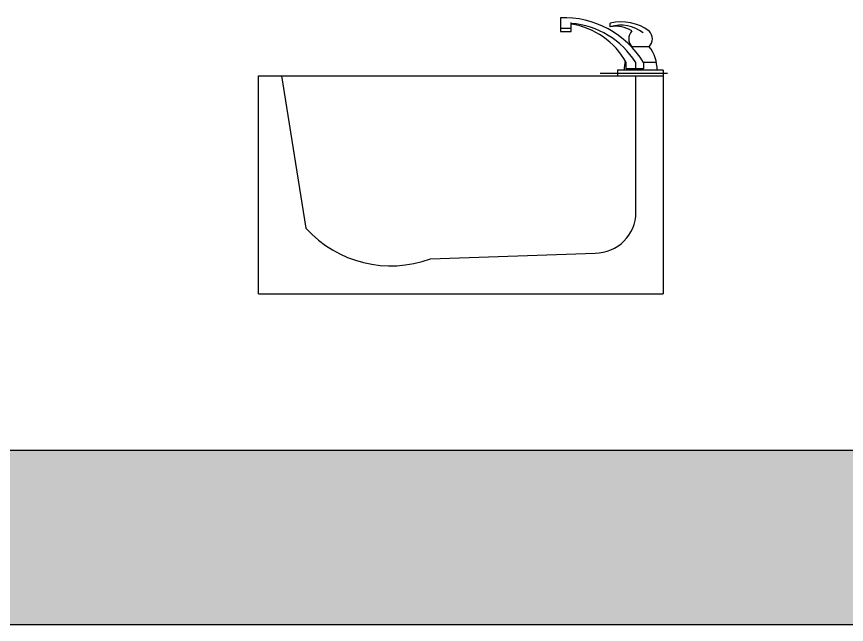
# Model space of a CAD drawing. Header units: millimetres. Extents: x 4994 to 37440, y 17304 to 30205.
# Drawn here: x 16893 to 18739, y 17304 to 18656 of the extents above; entities that cross this region are included whole.
import ezdxf

# ---------------------------------------------------------------- set-up
doc = ezdxf.new("R2010")
doc.units = ezdxf.units.MM
doc.layers.add('www.cad-blocks.net', color=7, linetype='Continuous')

# ---------------------------------------------------------------- blocks, each defined once
blk = doc.blocks.new('A$C4A6951CC')
at = {"linetype": 'ByBlock'}
for p, q in [((0.6715, 0.6148), (0.6715, 0.5838)), ((0.6715, 0.5919), (0.6957, 0.5919)), ((0.6957, 0.5838), (0.6957, 0.6039)), ((0.7822, 0.5947), (0.7824, 0.6027)), ((0.6715, 0.5838), (0.6957, 0.5838)), ((0.869, 0.5503), (0.8295, 0.5503)), ((0.8179, 0.5014), (0.8179, 0.5154)), ((0.8563, 0.5014), (0.8179, 0.5014)), ((0.8389, 0.5014), (0.8389, 0.5154)), ((0.8849, 0.5154), (0.8563, 0.5154)), ((0.8563, 0.5154), (0.8563, 0.5014)), ((0.7984, 0.4979), (0.7984, 0.4852)), ((0.9, 0.4979), (0.7984, 0.4979)), ((0.9, 0.4979), (0.9, 0.4852))]:
    blk.add_line(p, q, dxfattribs=at)
for p, q in [((0, 0), (0, 0.4852)), ((0, 0.4852), (0.9, 0.4852)), ((0.0511, 0.4852), (0.1054, 0.1461)), ((0.76, 0.4916), (0.91, 0.4916)), ((0.8393, 0.182), (0.8393, 0.4852)), ((0.9, 0.4852), (0.9, 0)), ((0.3821, 0.0783), (0.7484, 0.091)), ((0, 0), (0.9, 0))]:
    blk.add_line(p, q)
for centre, radius, start, end in [((0.6786, 0.4066), 0.2083, 31.4721, 91.9521), ((0.6796, 0.4142), 0.1887, 32.4311, 85.1212), ((0.669, 0.4322), 0.1705, 29.2043, 81.0176), ((0.8057, 0.5177), 0.0806, 51.8224, 106.9477), ((0.7941, 0.527), 0.0688, 57.8991, 99.9502), ((0.8072, 0.502), 0.1037, 53.3834, 103.8262), ((0.8487, 0.5678), 0.0252, 136.0259, 223.9741), ((0.8509, 0.5678), 0.0252, 316.0259, 43.9741), ((0.8027, 0.4991), 0.0838, 359.1896, 37.6803), ((0.8969, 0.4991), 0.0838, 166.0144, 180.8104)]:
    blk.add_arc(centre, radius, start, end, dxfattribs=at)
for centre, radius, start, end in [((0.7484, 0.182), 0.091, 270, 0), ((0.2941, 0.3172), 0.2547, 222.213, 290.2336)]:
    blk.add_arc(centre, radius, start, end)
blk = doc.blocks.new('FORMAT')
at = {"layer": 'www.cad-blocks.net', "true_color": 0x546d8e}
h = blk.add_hatch(color=155, dxfattribs=at)
h.set_gradient(color1=(68, 68, 68), color2=(84, 109, 142), tint=1)
h.paths.add_polyline_path([(7231.1, 17691.3), (7231.1, 17303.6), (37440.3, 17303.6), (37440.3, 17691.3)])
at = {"layer": 'www.cad-blocks.net', "color": 155, "true_color": 0x546d8e}
for p, q in [((7231.1, 17691.3), (37440.3, 17691.3)), ((7231.1, 17691.3), (37440.3, 17691.3)), ((7231.1, 17691.3), (37440.3, 17691.3)), ((7231.1, 17691.3), (37440.3, 17691.3)), ((7231.1, 17303.6), (37440.3, 17303.6))]:
    blk.add_line(p, q, dxfattribs=at)

msp = doc.modelspace()

# ---------------------------------------------------------------- block references
at = {"color": 7, "xscale": 1000, "yscale": 1000, "zscale": 1000}
msp.add_blockref('A$C4A6951CC', (17431.6, 18039.1), dxfattribs=at)
at = {"layer": 'www.cad-blocks.net'}
msp.add_blockref('FORMAT', (0, 0), dxfattribs=at)

doc.saveas('drawing.dxf')
